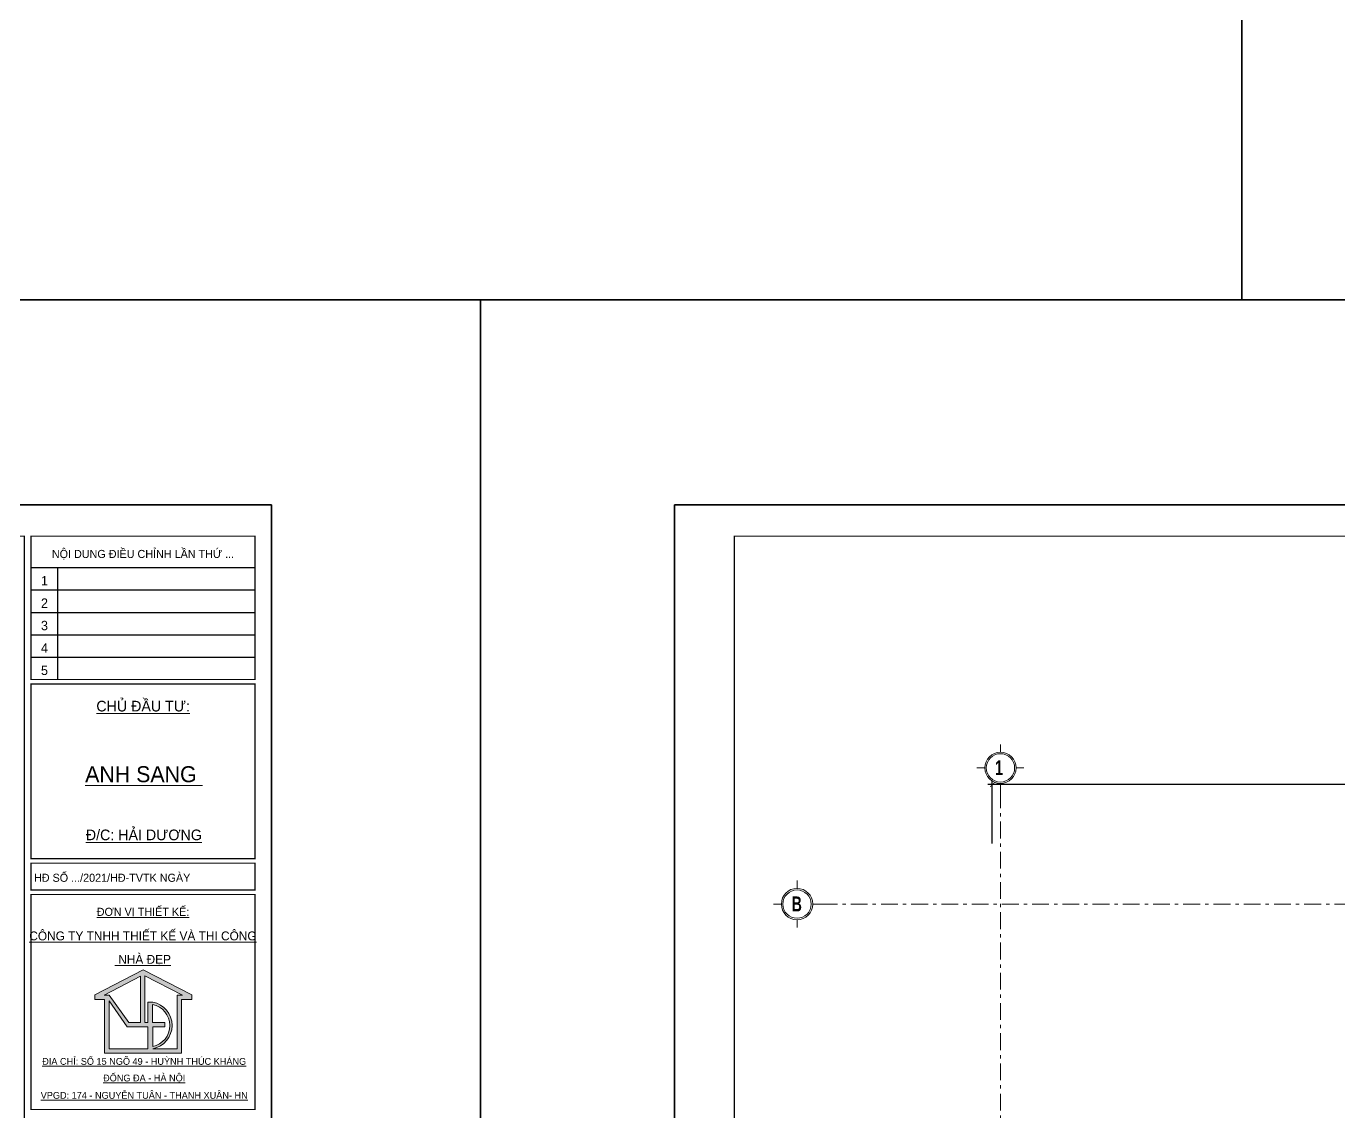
# Model space of a CAD drawing. Extents: x -2098986 to 943, y -1296280 to 73591.
# Drawn here: x -1763858 to -1746273, y -1229758 to -1215216 of the extents above; entities that cross this region are included whole.
import ezdxf
from ezdxf.enums import TextEntityAlignment as Align

# ---------------------------------------------------------------- set-up
doc = ezdxf.new("R2010")
doc.units = 0
doc.header["$LTSCALE"] = 150
doc.header["$PDMODE"] = 35
doc.linetypes.add('_Tim', pattern=[9, 5, -1.5, 1, -1.5])
doc.layers.get('0').update_dxf_attribs({"lineweight": 18})
doc.layers.get('Defpoints').update_dxf_attribs({"lineweight": 18})
for name, color, linetype, lineweight in [('05.Text', 253, 'Continuous', 18), ('09.Hatch', 250, 'Continuous', 5), ('11.Khung bo', 32, 'Continuous', 50), ('12.Khung', 36, 'Continuous', 25), ('KCVN-THAY', 7, 'Continuous', 25), ('LS-DIM', 251, 'Continuous', 13), ('LS-THAY', 7, 'Continuous', 20), ('LS-TRUC', 108, '_Tim', 9)]:
    doc.layers.add(name, color=color, linetype=linetype, lineweight=lineweight)
doc.layers.add('DIM', color=1, linetype='Continuous')
doc.layers.add('HATCH', color=8, linetype='Continuous')
doc.layers.add('Tpl_Bound', color=1, linetype='Continuous', plot=False)
doc.styles.add('AVANT', font='')
doc.styles.add('AVANTHB', font='')
doc.styles.add('VnAvantH', font='')
doc.styles.add('vnsimpli', font='vnsimli.shx', dxfattribs={"width": 0.75})
doc.styles.get('AVANT').set_extended_font_data('.VnAvant')
doc.styles.get('AVANTHB').set_extended_font_data('.VnAvantH', bold=True)
doc.styles.get('VnAvantH').set_extended_font_data('.VnAvantH')
doc.dimstyles.new('D100(120)', dxfattribs={"dimtxt": 120, "dimasz": 60, "dimexe": 60, "dimexo": 0, "dimgap": 30, "dimtad": 1, "dimdec": 0, "dimdsep": 46, "dimtxsty": 'vnsimpli', "dimblk": 'ARCHTICK', "dimcen": 0, "dimdle": 60, "dimclrd": 256, "dimclre": 256, "dimclrt": 60, "dimadec": 0, "dimazin": 0, "dimtfac": 1, "dimtdec": 0, "dimtix": 1, "dimtmove": 0, "dimatfit": 3, "dimfxl": 1, "dimarcsym": 0})

# ---------------------------------------------------------------- blocks, each defined once
blk = doc.blocks.new('*U4')
at = {"layer": 'KCVN-THAY', "color": 140}
blk.add_lwpolyline([(214871.7555320811, 86966.67779709103), (215381.7983892245, 86966.67779709103), (215381.7983892245, 86579.67779709067), (214871.7555320811, 86579.67779709067)], close=True, dxfattribs=at)
blk = doc.blocks.new('100')
at = {"layer": '09.Hatch'}
h = blk.add_hatch(color=3, dxfattribs=at)
h.paths.add_polyline_path([(1897638.502065232, -927179.850477082), (1897638.502065232, -927286.7698962098), (1897855.432228546, -927286.7698962098), (1897855.432228546, -928484.2413241834), (1898823.637324305, -928484.2413241834), (1899573.55522982, -928484.2413241834), (1899573.55522982, -927286.9370657773), (1899800.706734851, -927286.9370657773), (1899800.706734851, -927178.8832817328), (1898712.605389019, -926620.4805284418)])
h.paths.add_polyline_path([(1898756.095894052, -926755.6060435878), (1899595.879919423, -927186.5748257982), (1899473.192989844, -927186.5748257982), (1899473.192989844, -928383.8790842053), (1898928.624306047, -928383.8790842053, 0.8341808449380445), (1898928.624306045, -927344.3928393432), (1898823.637324305, -927344.3928393432), (1898823.637324305, -927796.5761094234), (1898756.095894052, -927796.5761094234)], flags=16)
h.paths.add_polyline_path([(1898655.733654078, -927796.4882056692), (1898393.229439682, -927796.4882056692), (1897955.794468529, -927186.4076562318), (1897843.194068426, -927186.4076562318), (1898655.733654078, -926763.2544863016)], flags=16)
h.paths.add_polyline_path([(1898928.624306048, -928332.7816608323), (1898928.624306048, -927897.8209007112), (1899202.308706491, -927897.8209007112), (1899202.308706491, -927797.4533685634), (1898924.152601951, -927797.4533685634), (1898924.152601951, -927394.6083528188, -0.8220422702257664)], flags=16)
h.paths.add_polyline_path([(1898357.109289634, -927897.8209007112), (1898823.63732431, -927897.8209007108), (1898823.637324305, -928383.8790842053), (1897955.794468528, -928383.8790842053), (1897955.794468528, -927315.7535242308)], flags=16)
at = {"layer": '05.Text'}
for p, q in [((1898712.605389019, -926620.4805284418), (1897638.502065232, -927179.850477082)), ((1899800.706734851, -927178.8832817328), (1898712.605389019, -926620.4805284418)), ((1899800.706734851, -927178.8832817328), (1898712.605389019, -926620.4805284418)), ((1899800.706734851, -927178.8832817328), (1898712.605389019, -926620.4805284418)), ((1898655.733654078, -926763.2544863016), (1897843.194068426, -927186.4076562318)), ((1898655.733654078, -926763.2544863016), (1897843.194068426, -927186.4076562318)), ((1898655.733654078, -926763.2544863016), (1897843.194068426, -927186.4076562318)), ((1898655.733654078, -926763.2544863016), (1898655.733654078, -927796.4882056692)), ((1898655.733654078, -926763.2544863016), (1898655.733654078, -927796.4882056692)), ((1898655.733654078, -926763.2544863016), (1898655.733654078, -927796.4882056692)), ((1899595.879919423, -927186.5748257982), (1898756.095894052, -926755.6060435878)), ((1898756.095894052, -926755.6060435878), (1898756.095894052, -927796.5761094234)), ((1899595.879919423, -927186.5748257982), (1898756.095894052, -926755.6060435878)), ((1898756.095894052, -926755.6060435878), (1898756.095894052, -927796.5761094234)), ((1899595.879919423, -927186.5748257982), (1898756.095894052, -926755.6060435878)), ((1898756.095894052, -926755.6060435878), (1898756.095894052, -927796.5761094234)), ((1897638.502065232, -927179.850477082), (1897638.502065232, -927286.7698962098)), ((1897843.194068426, -927186.4076562318), (1897955.794468528, -927186.4076562318)), ((1897955.794468528, -927186.4076562318), (1897955.794468528, -927186.4076562308)), ((1897955.794468528, -927186.4076562308), (1898393.229439682, -927796.4882056692)), ((1899473.192989844, -928383.8790842053), (1899473.192989844, -927186.5748257982)), ((1899473.192989844, -927186.5748257982), (1899595.879919423, -927186.5748257982)), ((1899473.192989844, -928383.8790842053), (1899473.192989844, -927186.5748257982)), ((1899473.192989844, -927186.5748257982), (1899595.879919423, -927186.5748257982)), ((1899473.192989844, -928383.8790842053), (1899473.192989844, -927186.5748257982)), ((1899473.192989844, -927186.5748257982), (1899595.879919423, -927186.5748257982)), ((1899800.706734851, -927286.9370657773), (1899800.706734851, -927178.8832817328)), ((1899800.706734851, -927286.9370657773), (1899800.706734851, -927178.8832817328)), ((1899800.706734851, -927286.9370657773), (1899800.706734851, -927178.8832817328)), ((1897638.502065232, -927286.7698962098), (1897855.432228546, -927286.7698962098)), ((1897855.432228546, -927286.7698962098), (1897855.432228546, -928484.2413241834)), ((1897955.794468528, -927315.7535242308), (1897955.794468528, -928383.8790842053)), ((1898357.109289634, -927897.8209007112), (1897955.794468528, -927315.7535242308)), ((1898823.637324305, -927796.5761094234), (1898823.637324305, -927344.3928393432)), ((1898823.637324305, -927796.5761094234), (1898823.637324305, -927344.3928393432)), ((1898823.637324305, -927344.3928393432), (1898928.624306048, -927344.3928393432)), ((1898924.152601951, -927394.608352965), (1898924.152601951, -927797.4533685634)), ((1899573.55522982, -928484.2413241834), (1899573.55522982, -927286.9370657773)), ((1899573.55522982, -927286.9370657773), (1899800.706734851, -927286.9370657773)), ((1898393.229439682, -927796.4882056692), (1898655.733654078, -927796.4882056692)), ((1898756.095894052, -927796.5761094234), (1898823.637324305, -927796.5761094234)), ((1898924.152601951, -927797.4533685634), (1899202.308706491, -927797.4533685634)), ((1899202.308706491, -927797.4533685634), (1899202.308706491, -927897.8209007112)), ((1898823.63732431, -927897.8209007108), (1898357.109289634, -927897.8209007112)), ((1898823.637324305, -928383.8790842053), (1898823.63732431, -927897.8209007108)), ((1899202.308706491, -927897.8209007112), (1898928.624306048, -927897.8209007112)), ((1898928.624306048, -927897.8209007112), (1898928.624306048, -928332.7816606855)), ((1897955.794468528, -928383.8790842053), (1898823.637324305, -928383.8790842053)), ((1898928.624306048, -928383.8790842053), (1899473.192989844, -928383.8790842053)), ((1897855.432228546, -928484.2413241834), (1898823.637324305, -928484.2413241834)), ((1898823.637324305, -928484.2413241834), (1899573.55522982, -928484.2413241834))]:
    blk.add_line(p, q, dxfattribs=at)
for radius, start, end in [(478.1278026036813, 281.4297922474275, 79.11639219094549), (478.1278026036813, 281.4297922474275, 79.11639219094549), (478.1278026036813, 281.4297922474275, 79.11639219094549), (528.3089225927129, 280.3315663405321, 79.66843365946791)]:
    blk.add_arc((1898833.875140473, -927864.1359617746), radius, start, end, dxfattribs=at)
at = {"layer": '11.Khung bo', "const_width": 26.66642171496807}
for points in [[(1860912.952608051, -945239.81715016), (1860912.952608051, -916940.07710515), (1896062.629731093, -916940.07710515), (1896062.629731093, -945239.81715016)], [(1860912.952608051, -945239.81715016), (1860912.952608051, -916940.07710515), (1896062.629731093, -916940.07710515), (1896062.629731093, -945239.81715016)], [(1860912.952608051, -945239.81715016), (1860912.952608051, -916940.07710515), (1896062.629731093, -916940.07710515), (1896062.629731093, -945239.81715016)], [(1896212.62835324, -920140.0477109464), (1896212.62835324, -916940.07710515), (1901212.582424797, -916940.07710515), (1901212.582424797, -920140.0477109464)], [(1896212.62835324, -920140.0477109464), (1896212.62835324, -916940.07710515), (1901212.582424797, -916940.07710515), (1901212.582424797, -920140.0477109464)], [(1896212.62835324, -920140.0477109464), (1896212.62835324, -916940.07710515), (1901212.582424797, -916940.07710515), (1901212.582424797, -920140.0477109464)], [(1896212.62835324, -924140.0109681912), (1901212.582424797, -924140.0109681912), (1901212.582424797, -920240.0467923773), (1896212.62835324, -920240.0467923773)], [(1896212.62835324, -924140.0109681912), (1901212.582424797, -924140.0109681912), (1901212.582424797, -920240.0467923773), (1896212.62835324, -920240.0467923773)], [(1896212.62835324, -924140.0109681912), (1901212.582424797, -924140.0109681912), (1901212.582424797, -920240.0467923773), (1896212.62835324, -920240.0467923773)], [(1896212.62835324, -924840.0045382094), (1901212.582424797, -924840.0045382094), (1901212.582424797, -924240.0100496224), (1896212.62835324, -924240.0100496224)], [(1896212.62835324, -924840.0045382094), (1901212.582424797, -924840.0045382094), (1901212.582424797, -924240.0100496224), (1896212.62835324, -924240.0100496224)], [(1896212.62835324, -924840.0045382094), (1901212.582424797, -924840.0045382094), (1901212.582424797, -924240.0100496224), (1896212.62835324, -924240.0100496224)], [(1896212.62835324, -929739.9595283346), (1901212.582424797, -929739.9595283346), (1901212.582424797, -924940.0036196404), (1896212.62835324, -924940.0036196404)], [(1896212.62835324, -929739.9595283346), (1901212.582424797, -929739.9595283346), (1901212.582424797, -924940.0036196404), (1896212.62835324, -924940.0036196404)], [(1896212.62835324, -929739.9595283346), (1901212.582424797, -929739.9595283346), (1901212.582424797, -924940.0036196404), (1896212.62835324, -924940.0036196404)]]:
    blk.add_lwpolyline(points, close=True, dxfattribs=at)
at = {"layer": '12.Khung'}
for p, q in [((1896212.62835324, -917640.0706751678), (1901212.582424797, -917640.0706751678)), ((1896212.62835324, -917640.0706751678), (1901212.582424797, -917640.0706751678)), ((1896212.62835324, -917640.0706751678), (1901212.582424797, -917640.0706751678)), ((1896812.622841827, -920140.0477109464), (1896812.622841827, -917640.0706751678)), ((1896812.622841827, -920140.0477109464), (1896812.622841827, -917640.0706751678)), ((1896812.622841827, -920140.0477109464), (1896812.622841827, -917640.0706751678)), ((1896212.62835324, -918140.0660823236), (1901212.582424797, -918140.0660823236)), ((1896212.62835324, -918140.0660823236), (1901212.582424797, -918140.0660823236)), ((1896212.62835324, -918140.0660823236), (1901212.582424797, -918140.0660823236)), ((1896212.62835324, -918640.0614894792), (1901212.582424797, -918640.0614894792)), ((1896212.62835324, -918640.0614894792), (1901212.582424797, -918640.0614894792)), ((1896212.62835324, -918640.0614894792), (1901212.582424797, -918640.0614894792)), ((1896212.62835324, -919140.0568966347), (1901212.582424797, -919140.0568966347)), ((1896212.62835324, -919140.0568966347), (1901212.582424797, -919140.0568966347)), ((1896212.62835324, -919140.0568966347), (1901212.582424797, -919140.0568966347)), ((1896212.62835324, -919640.0523037903), (1901212.582424797, -919640.0523037903)), ((1896212.62835324, -919640.0523037903), (1901212.582424797, -919640.0523037903)), ((1896212.62835324, -919640.0523037903), (1901212.582424797, -919640.0523037903))]:
    blk.add_line(p, q, dxfattribs=at)
blk.add_lwpolyline([(1901579.245723378, -945939.8107201778), (1901579.245723378, -916240.083535132), (1859579.631522303, -916240.083535132), (1859579.631522303, -945939.8107201778)], close=True, dxfattribs=at)
blk.add_lwpolyline([(1901579.245723378, -945939.8107201778), (1901579.245723378, -916240.083535132), (1859579.631522303, -916240.083535132), (1859579.631522303, -945939.8107201778)], close=True, dxfattribs=at)
blk.add_lwpolyline([(1901579.245723378, -945939.8107201778), (1901579.245723378, -916240.083535132), (1859579.631522303, -916240.083535132), (1859579.631522303, -945939.8107201778)], close=True, dxfattribs=at)
at = {"layer": '05.Text', "style": 'VnAvantH'}
for s, p in [('Néi dung ®iÒu chØnh lÇn thø ...', (1898712.605389018, -917329.13491553)), ('H§ sè .../2021/H§-TVTK ngµy ', (1898057.408078327, -924540.007293916))]:
    blk.add_text(s, height=179.9983465760345, dxfattribs=at).set_placement(p, align=Align.MIDDLE)
at = {"layer": '05.Text'}
for s, height, style, p in [('1', 209.9980710053736, 'AVANT', (1896512.625597534, -918040.0670008924)), ('2', 209.9980710053736, 'AVANT', (1896512.625597534, -918540.062408048)), ('3', 209.9980710053736, 'AVANT', (1896512.625597534, -919040.0578152036)), ('4', 209.9980710053736, 'AVANT', (1896512.625597534, -919540.0532223592)), ('5', 209.9980710053736, 'AVANT', (1896512.625597534, -920040.048629515)), ('%%uChñ ®Çu t\xad:', 237.5978174803656, 'VnAvantH', (1898715.778797526, -920852.6610022997)), ('%%Uanh sang ', 356.3967262205484, 'VnAvantH', (1898732.004377497, -922431.7194127694)), ('%%U®/c: h¶i d\xad¬ng', 237.5978174803656, 'VnAvantH', (1898732.004377497, -923727.6367360668)), ('%%U®¬n vÞ thiÕt kÕ:', 179.9983465760345, 'VnAvantH', (1898712.605389018, -925416.3700397738)), ('%%Uc«ng ty tnhh thiÕt kÕ vµ thi c«ng', 197.998181233638, 'VnAvantH', (1898711.455094968, -925963.5604661154)), ('%%U nhµ ®Ñp', 197.998181233638, 'VnAvantH', (1898711.455094968, -926487.1109756622)), ('%%U®Þa chØ: sè 15 ngâ 49 - huúnh thóc kh¸ng', 152.4585995499012, 'VnAvantH', (1898739.328711935, -928741.893020543)), ('%%U®èng ®a - hµ néi', 152.4585995499012, 'VnAvantH', (1898739.328711935, -929113.0510362989)), ('%%Uvpgd: 174 - nguyÔn tu©n - thanh xu©n- hn', 152.4585995499012, 'VnAvantH', (1898739.328711935, -929500.0987734438))]:
    blk.add_text(s, height=height, dxfattribs=dict(at, style=style)).set_placement(p, align=Align.CENTER)
blk = doc.blocks.new('DANHTRUC')
for p, q in [((980383.3583424512, -947346.5755081226), (980383.3583424512, -947136.5755081228)), ((979963.3582164618, -947766.5756341117), (979753.3581534672, -947766.5756341117)), ((980803.3584684402, -947766.5756341117), (981013.3585314353, -947766.5756341117)), ((980383.3583424512, -948186.575760101), (980383.3583424512, -948396.575760101))]:
    blk.add_line(p, q)
for radius in [420.0001259892014, 380.0001259892015]:
    blk.add_circle((980383.3583424512, -947766.5756341117), radius)
blk = doc.blocks.new('_ArchTick')
at = {"layer": 'DIM', "color": 0, "const_width": 0.15}
blk.add_lwpolyline([(-0.5, -0.5), (0.5, 0.5)], dxfattribs=at)
blk = doc.blocks.new('*D1306')
at = {"layer": 'Defpoints', "color": 0, "transparency": 16777216}
for p in [(-2059260.803524339, -1119916.568283401), (-2059260.803524339, -1120706.568283401), (-2044260.803524339, -1120706.568283401)]:
    blk.add_point(p, dxfattribs=at)
at = {"layer": 'LS-DIM', "lineweight": -2, "transparency": 16777216}
for p, q in [((-2044200.803524339, -1119916.568283401), (-2059320.803524339, -1119916.568283401)), ((-2059260.803524339, -1120706.568283401), (-2059260.803524339, -1119856.568283401)), ((-2044260.803524339, -1120706.568283401), (-2044260.803524339, -1119856.568283401))]:
    blk.add_line(p, q, dxfattribs=at)
at = {"layer": 'LS-DIM', "lineweight": -2, "transparency": 16777216, "xscale": 60, "yscale": 60, "zscale": 60, "rotation": 180}
blk.add_blockref('_ArchTick', (-2059260.803524339, -1119916.568283401), dxfattribs=at)
at = {"layer": 'LS-DIM', "lineweight": -2, "transparency": 16777216, "xscale": 60, "yscale": 60, "zscale": 60}
blk.add_blockref('_ArchTick', (-2044260.803524339, -1119916.568283401), dxfattribs=at)
at = {"layer": 'LS-DIM', "color": 60, "transparency": 16777216, "insert": (-2051759.803524339, -1119826.568283401), "char_height": 120, "attachment_point": 5, "style": 'vnsimpli'}
blk.add_mtext('15000', dxfattribs=at)
blk = doc.blocks.new('123213213213')
at = {"layer": 'LS-TRUC', "ltscale": 0.3}
for p, q in [((-2059150.803524339, -1120006.568283401), (-2059150.803524339, -1126806.568283401)), ((-2061560.803524339, -1121516.568283401), (-2042860.803524339, -1121516.568283401))]:
    blk.add_line(p, q, dxfattribs=at)
at = {"layer": '05.Text', "xscale": 0.5, "yscale": 0.5, "zscale": 0.5}
for p in [(-2549342.482695565, -645808.2804033507), (-2552067.482790057, -647633.2804663455)]:
    blk.add_blockref('DANHTRUC', p, dxfattribs=at)
at = {"layer": '05.Text', "style": 'AVANTHB', "width": 0.7}
for s, p in [('1', (-2059221.605833177, -1119789.247542702)), ('B', (-2061946.605927669, -1121614.247605697))]:
    blk.add_text(s, height=200, dxfattribs=at).set_placement(p)
at = {"layer": 'LS-DIM'}
dim = blk.add_linear_dim(base=(-2059260.803524339, -1119916.568283401), p1=(-2044260.803524339, -1120706.568283401), p2=(-2059260.803524339, -1120706.568283401), dimstyle='D100(120)', dxfattribs=at)
dim.commit()
dim.dimension.update_dxf_attribs({"geometry": '*D1306', "text_midpoint": (-2051759.803524339, -1119916.568283401), "dimtype": 128})
blk = doc.blocks.new('13e12321eqwe')
at = {"layer": 'HATCH'}
blk.add_blockref('123213213213', (0, 0), dxfattribs=at)

msp = doc.modelspace()

# ---------------------------------------------------------------- linework, layer by layer
at = {"layer": 'LS-THAY', "color": 140}
for points in [[(-1855203.413109571, -1180179.119272288), (-1290965.052665375, -1180178.616121187), (-1290965.052665375, -1218879.370981665), (-1855203.413109571, -1218879.368216514)], [(-1855203.375532818, -1218879.36821654), (-1290965.015088622, -1218878.86506544), (-1290965.015088622, -1257579.619925917), (-1855203.375532818, -1257579.617160767)]]:
    msp.add_lwpolyline(points, close=True, dxfattribs=at)
at = {"layer": 'Tpl_Bound', "color": 1}
for points in [[(-1785773.321073784, -1239447.614234464), (-1785773.321073784, -1221627.614234466), (-1760573.321073787, -1221627.614234466), (-1760573.321073787, -1239447.614234464)], [(-1755170.749645179, -1239447.614234464), (-1755170.749645179, -1221627.614234466), (-1729970.749645183, -1221627.614234466), (-1729970.749645183, -1239447.614234464)]]:
    msp.add_lwpolyline(points, close=True, dxfattribs=at)

# ---------------------------------------------------------------- block references
at = {"layer": '05.Text', "xscale": 0.6000055114637588, "yscale": 0.6000055114637588, "zscale": 0.6000055114637588}
for p in [(-2901531.348992911, -671878.514289372), (-2870928.777564307, -671878.514289372)]:
    msp.add_blockref('100', p, dxfattribs=at)
at = {"layer": 'Defpoints'}
for p, xscale, yscale, zscale in [((-23285750.81032018, -9876846.899389463), 100, 100, 100), ((-23234746.52460584, -9876846.899389463), 100, 100, 100), ((-14680679.74025416, -6436880.032780047), 60, 60, 60), ((-14650077.16882555, -6436880.032780047), 60, 60, 60)]:
    msp.add_blockref('*U4', p, dxfattribs=dict(at, xscale=xscale, yscale=yscale, zscale=zscale))
at = {"layer": 'LS-THAY'}
msp.add_blockref('13e12321eqwe', (308345.4488136154, -105459.3649545396), dxfattribs=at)

doc.saveas('drawing.dxf')
